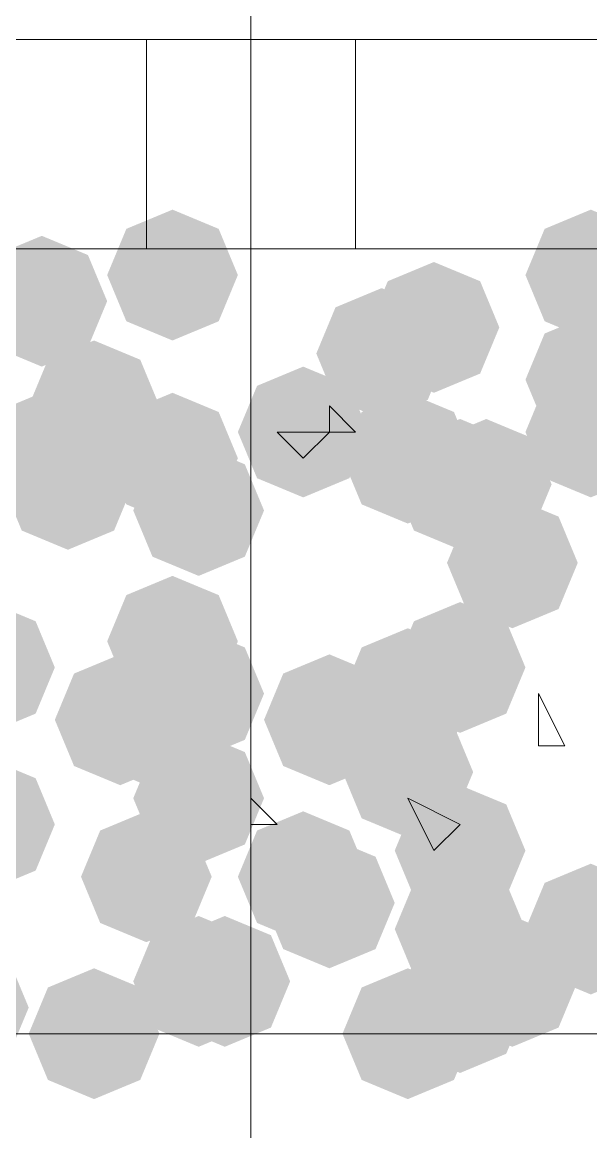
# Model space of a CAD drawing. Header units: millimetres. Extents: x 29 to 95071, y 20 to 67221.
# Drawn here: x 24312.4 to 24420.2, y 26637.6 to 26847.9 of the extents above; entities that cross this region are included whole.
import ezdxf

# ---------------------------------------------------------------- set-up
doc = ezdxf.new("R2010")
doc.units = ezdxf.units.MM

msp = doc.modelspace()

# ---------------------------------------------------------------- hatches: boundary and pattern name
h = msp.add_hatch(color=7)
h.dxf.hatch_style = 2
h.paths.add_polyline_path([(24340.94, 26787.56), (24332.19, 26791.2), (24328.55, 26799.96), (24332.19, 26808.71), (24340.94, 26812.35), (24349.69, 26808.71), (24353.33, 26799.96), (24349.69, 26791.2)])
h = msp.add_hatch(color=7)
h.dxf.hatch_style = 2
h.paths.add_polyline_path([(24340.94, 26787.56), (24332.19, 26791.2), (24328.55, 26799.96), (24332.19, 26808.71), (24340.94, 26812.35), (24349.69, 26808.71), (24353.33, 26799.96), (24349.69, 26791.2)])
h = msp.add_hatch(color=7)
h.dxf.hatch_style = 2
h.paths.add_polyline_path([(24420.24, 26787.56), (24411.49, 26791.2), (24407.85, 26799.96), (24411.49, 26808.71), (24420.24, 26812.35), (24429, 26808.71), (24432.64, 26799.96), (24429, 26791.2)])
h = msp.add_hatch(color=7)
h.dxf.hatch_style = 2
h.paths.add_polyline_path([(24420.24, 26787.56), (24411.49, 26791.2), (24407.85, 26799.96), (24411.49, 26808.71), (24420.24, 26812.35), (24429, 26808.71), (24432.64, 26799.96), (24429, 26791.2)])
h = msp.add_hatch(color=7)
h.dxf.hatch_style = 2
h.paths.add_polyline_path([(24316.16, 26782.61), (24307.41, 26786.25), (24303.77, 26795), (24307.41, 26803.75), (24316.16, 26807.39), (24324.91, 26803.75), (24328.55, 26795), (24324.91, 26786.25)])
h = msp.add_hatch(color=7)
h.dxf.hatch_style = 2
h.paths.add_polyline_path([(24316.16, 26782.61), (24307.41, 26786.25), (24303.77, 26795), (24307.41, 26803.75), (24316.16, 26807.39), (24324.91, 26803.75), (24328.55, 26795), (24324.91, 26786.25)])
h = msp.add_hatch(color=7)
h.dxf.hatch_style = 2
h.paths.add_polyline_path([(24390.5, 26777.65), (24381.75, 26781.29), (24378.11, 26790.04), (24381.75, 26798.79), (24390.5, 26802.43), (24399.26, 26798.79), (24402.9, 26790.04), (24399.26, 26781.29)])
h = msp.add_hatch(color=7)
h.dxf.hatch_style = 2
h.paths.add_polyline_path([(24390.5, 26777.65), (24381.75, 26781.29), (24378.11, 26790.04), (24381.75, 26798.79), (24390.5, 26802.43), (24399.26, 26798.79), (24402.9, 26790.04), (24399.26, 26781.29)])
h = msp.add_hatch(color=7)
h.dxf.hatch_style = 2
h.paths.add_polyline_path([(24380.59, 26772.69), (24371.84, 26776.33), (24368.2, 26785.09), (24371.84, 26793.84), (24380.59, 26797.48), (24389.34, 26793.84), (24392.98, 26785.09), (24389.34, 26776.33)])
h = msp.add_hatch(color=7)
h.dxf.hatch_style = 2
h.paths.add_polyline_path([(24380.59, 26772.69), (24371.84, 26776.33), (24368.2, 26785.09), (24371.84, 26793.84), (24380.59, 26797.48), (24389.34, 26793.84), (24392.98, 26785.09), (24389.34, 26776.33)])
h = msp.add_hatch(color=7)
h.dxf.hatch_style = 2
h.paths.add_polyline_path([(24420.24, 26767.74), (24411.49, 26771.38), (24407.85, 26780.13), (24411.49, 26788.88), (24420.24, 26792.52), (24429, 26788.88), (24432.64, 26780.13), (24429, 26771.38)])
h = msp.add_hatch(color=7)
h.dxf.hatch_style = 2
h.paths.add_polyline_path([(24420.24, 26767.74), (24411.49, 26771.38), (24407.85, 26780.13), (24411.49, 26788.88), (24420.24, 26792.52), (24429, 26788.88), (24432.64, 26780.13), (24429, 26771.38)])
h = msp.add_hatch(color=7)
h.dxf.hatch_style = 2
h.paths.add_polyline_path([(24326.07, 26762.78), (24317.32, 26766.42), (24313.68, 26775.17), (24317.32, 26783.92), (24326.07, 26787.56), (24334.82, 26783.92), (24338.46, 26775.17), (24334.82, 26766.42)])
h = msp.add_hatch(color=7)
h.dxf.hatch_style = 2
h.paths.add_polyline_path([(24326.07, 26762.78), (24317.32, 26766.42), (24313.68, 26775.17), (24317.32, 26783.92), (24326.07, 26787.56), (24334.82, 26783.92), (24338.46, 26775.17), (24334.82, 26766.42)])
h = msp.add_hatch(color=7)
h.dxf.hatch_style = 2
h.paths.add_polyline_path([(24365.72, 26757.83), (24356.97, 26761.47), (24353.33, 26770.22), (24356.97, 26778.97), (24365.72, 26782.61), (24374.47, 26778.97), (24378.11, 26770.22), (24374.47, 26761.47)])
h = msp.add_hatch(color=7)
h.dxf.hatch_style = 2
h.paths.add_polyline_path([(24365.72, 26757.83), (24356.97, 26761.47), (24353.33, 26770.22), (24356.97, 26778.97), (24365.72, 26782.61), (24374.47, 26778.97), (24378.11, 26770.22), (24374.47, 26761.47)])
h = msp.add_hatch(color=7)
h.dxf.hatch_style = 2
h.paths.add_polyline_path([(24420.24, 26757.83), (24411.49, 26761.47), (24407.85, 26770.22), (24411.49, 26778.97), (24420.24, 26782.61), (24429, 26778.97), (24432.64, 26770.22), (24429, 26761.47)])
h = msp.add_hatch(color=7)
h.dxf.hatch_style = 2
h.paths.add_polyline_path([(24420.24, 26757.83), (24411.49, 26761.47), (24407.85, 26770.22), (24411.49, 26778.97), (24420.24, 26782.61), (24429, 26778.97), (24432.64, 26770.22), (24429, 26761.47)])
h = msp.add_hatch(color=7)
h.dxf.hatch_style = 2
h.paths.add_polyline_path([(24316.16, 26752.87), (24307.41, 26756.51), (24303.77, 26765.26), (24307.41, 26774.01), (24316.16, 26777.65), (24324.91, 26774.01), (24328.55, 26765.26), (24324.91, 26756.51)])
h = msp.add_hatch(color=7)
h.dxf.hatch_style = 2
h.paths.add_polyline_path([(24316.16, 26752.87), (24307.41, 26756.51), (24303.77, 26765.26), (24307.41, 26774.01), (24316.16, 26777.65), (24324.91, 26774.01), (24328.55, 26765.26), (24324.91, 26756.51)])
h = msp.add_hatch(color=7)
h.dxf.hatch_style = 2
h.paths.add_polyline_path([(24340.94, 26752.87), (24332.19, 26756.51), (24328.55, 26765.26), (24332.19, 26774.01), (24340.94, 26777.65), (24349.69, 26774.01), (24353.33, 26765.26), (24349.69, 26756.51)])
h = msp.add_hatch(color=7)
h.dxf.hatch_style = 2
h.paths.add_polyline_path([(24340.94, 26752.87), (24332.19, 26756.51), (24328.55, 26765.26), (24332.19, 26774.01), (24340.94, 26777.65), (24349.69, 26774.01), (24353.33, 26765.26), (24349.69, 26756.51)])
h = msp.add_hatch(color=7)
h.dxf.hatch_style = 2
h.paths.add_polyline_path([(24385.55, 26752.87), (24376.8, 26756.51), (24373.16, 26765.26), (24376.8, 26774.01), (24385.55, 26777.65), (24394.3, 26774.01), (24397.94, 26765.26), (24394.3, 26756.51)])
h = msp.add_hatch(color=7)
h.dxf.hatch_style = 2
h.paths.add_polyline_path([(24385.55, 26752.87), (24376.8, 26756.51), (24373.16, 26765.26), (24376.8, 26774.01), (24385.55, 26777.65), (24394.3, 26774.01), (24397.94, 26765.26), (24394.3, 26756.51)])
h = msp.add_hatch(color=7)
h.dxf.hatch_style = 2
h.paths.add_polyline_path([(24321.11, 26747.91), (24312.36, 26751.55), (24308.72, 26760.3), (24312.36, 26769.05), (24321.11, 26772.69), (24329.86, 26769.05), (24333.5, 26760.3), (24329.86, 26751.55)])
h = msp.add_hatch(color=7)
h.dxf.hatch_style = 2
h.paths.add_polyline_path([(24321.11, 26747.91), (24312.36, 26751.55), (24308.72, 26760.3), (24312.36, 26769.05), (24321.11, 26772.69), (24329.86, 26769.05), (24333.5, 26760.3), (24329.86, 26751.55)])
h = msp.add_hatch(color=7)
h.dxf.hatch_style = 2
h.paths.add_polyline_path([(24395.46, 26747.91), (24386.71, 26751.55), (24383.07, 26760.3), (24386.71, 26769.05), (24395.46, 26772.69), (24404.21, 26769.05), (24407.85, 26760.3), (24404.21, 26751.55)])
h = msp.add_hatch(color=7)
h.dxf.hatch_style = 2
h.paths.add_polyline_path([(24395.46, 26747.91), (24386.71, 26751.55), (24383.07, 26760.3), (24386.71, 26769.05), (24395.46, 26772.69), (24404.21, 26769.05), (24407.85, 26760.3), (24404.21, 26751.55)])
h = msp.add_hatch(color=7)
h.dxf.hatch_style = 2
h.paths.add_polyline_path([(24400.42, 26747.91), (24391.67, 26751.55), (24388.03, 26760.3), (24391.67, 26769.05), (24400.42, 26772.69), (24409.17, 26769.05), (24412.81, 26760.3), (24409.17, 26751.55)])
h = msp.add_hatch(color=7)
h.dxf.hatch_style = 2
h.paths.add_polyline_path([(24400.42, 26747.91), (24391.67, 26751.55), (24388.03, 26760.3), (24391.67, 26769.05), (24400.42, 26772.69), (24409.17, 26769.05), (24412.81, 26760.3), (24409.17, 26751.55)])
h = msp.add_hatch(color=7)
h.dxf.hatch_style = 2
h.paths.add_polyline_path([(24345.9, 26742.96), (24337.14, 26746.6), (24333.5, 26755.35), (24337.14, 26764.1), (24345.9, 26767.74), (24354.65, 26764.1), (24358.29, 26755.35), (24354.65, 26746.6)])
h = msp.add_hatch(color=7)
h.dxf.hatch_style = 2
h.paths.add_polyline_path([(24345.9, 26742.96), (24337.14, 26746.6), (24333.5, 26755.35), (24337.14, 26764.1), (24345.9, 26767.74), (24354.65, 26764.1), (24358.29, 26755.35), (24354.65, 26746.6)])
h = msp.add_hatch(color=7)
h.dxf.hatch_style = 2
h.paths.add_polyline_path([(24345.9, 26742.96), (24337.14, 26746.6), (24333.5, 26755.35), (24337.14, 26764.1), (24345.9, 26767.74), (24354.65, 26764.1), (24358.29, 26755.35), (24354.65, 26746.6)])
h = msp.add_hatch(color=7)
h.dxf.hatch_style = 2
h.paths.add_polyline_path([(24345.9, 26742.96), (24337.14, 26746.6), (24333.5, 26755.35), (24337.14, 26764.1), (24345.9, 26767.74), (24354.65, 26764.1), (24358.29, 26755.35), (24354.65, 26746.6)])
h = msp.add_hatch(color=7)
h.dxf.hatch_style = 2
h.paths.add_polyline_path([(24405.37, 26733.04), (24396.62, 26736.68), (24392.98, 26745.43), (24396.62, 26754.19), (24405.37, 26757.83), (24414.13, 26754.19), (24417.77, 26745.43), (24414.13, 26736.68)])
h = msp.add_hatch(color=7)
h.dxf.hatch_style = 2
h.paths.add_polyline_path([(24405.37, 26733.04), (24396.62, 26736.68), (24392.98, 26745.43), (24396.62, 26754.19), (24405.37, 26757.83), (24414.13, 26754.19), (24417.77, 26745.43), (24414.13, 26736.68)])
h = msp.add_hatch(color=7)
h.dxf.hatch_style = 2
h.paths.add_polyline_path([(24340.94, 26718.17), (24332.19, 26721.81), (24328.55, 26730.56), (24332.19, 26739.32), (24340.94, 26742.96), (24349.69, 26739.32), (24353.33, 26730.56), (24349.69, 26721.81)])
h = msp.add_hatch(color=7)
h.dxf.hatch_style = 2
h.paths.add_polyline_path([(24340.94, 26718.17), (24332.19, 26721.81), (24328.55, 26730.56), (24332.19, 26739.32), (24340.94, 26742.96), (24349.69, 26739.32), (24353.33, 26730.56), (24349.69, 26721.81)])
h = msp.add_hatch(color=7)
h.dxf.hatch_style = 2
h.paths.add_polyline_path([(24306.24, 26713.22), (24297.49, 26716.86), (24293.85, 26725.61), (24297.49, 26734.36), (24306.24, 26738), (24314.99, 26734.36), (24318.63, 26725.61), (24314.99, 26716.86)])
h = msp.add_hatch(color=7)
h.dxf.hatch_style = 2
h.paths.add_polyline_path([(24306.24, 26713.22), (24297.49, 26716.86), (24293.85, 26725.61), (24297.49, 26734.36), (24306.24, 26738), (24314.99, 26734.36), (24318.63, 26725.61), (24314.99, 26716.86)])
h = msp.add_hatch(color=7)
h.dxf.hatch_style = 2
h.paths.add_polyline_path([(24395.46, 26713.22), (24386.71, 26716.86), (24383.07, 26725.61), (24386.71, 26734.36), (24395.46, 26738), (24404.21, 26734.36), (24407.85, 26725.61), (24404.21, 26716.86)])
h = msp.add_hatch(color=7)
h.dxf.hatch_style = 2
h.paths.add_polyline_path([(24395.46, 26713.22), (24386.71, 26716.86), (24383.07, 26725.61), (24386.71, 26734.36), (24395.46, 26738), (24404.21, 26734.36), (24407.85, 26725.61), (24404.21, 26716.86)])
h = msp.add_hatch(color=7)
h.dxf.hatch_style = 2
h.paths.add_polyline_path([(24345.9, 26708.26), (24337.14, 26711.9), (24333.5, 26720.65), (24337.14, 26729.4), (24345.9, 26733.04), (24354.65, 26729.4), (24358.29, 26720.65), (24354.65, 26711.9)])
h = msp.add_hatch(color=7)
h.dxf.hatch_style = 2
h.paths.add_polyline_path([(24345.9, 26708.26), (24337.14, 26711.9), (24333.5, 26720.65), (24337.14, 26729.4), (24345.9, 26733.04), (24354.65, 26729.4), (24358.29, 26720.65), (24354.65, 26711.9)])
h = msp.add_hatch(color=7)
h.dxf.hatch_style = 2
h.paths.add_polyline_path([(24385.55, 26708.26), (24376.8, 26711.9), (24373.16, 26720.65), (24376.8, 26729.4), (24385.55, 26733.04), (24394.3, 26729.4), (24397.94, 26720.65), (24394.3, 26711.9)])
h = msp.add_hatch(color=7)
h.dxf.hatch_style = 2
h.paths.add_polyline_path([(24385.55, 26708.26), (24376.8, 26711.9), (24373.16, 26720.65), (24376.8, 26729.4), (24385.55, 26733.04), (24394.3, 26729.4), (24397.94, 26720.65), (24394.3, 26711.9)])
h = msp.add_hatch(color=7)
h.dxf.hatch_style = 2
h.paths.add_polyline_path([(24331.03, 26703.3), (24322.27, 26706.94), (24318.63, 26715.69), (24322.27, 26724.45), (24331.03, 26728.09), (24339.78, 26724.45), (24343.42, 26715.69), (24339.78, 26706.94)])
h = msp.add_hatch(color=7)
h.dxf.hatch_style = 2
h.paths.add_polyline_path([(24331.03, 26703.3), (24322.27, 26706.94), (24318.63, 26715.69), (24322.27, 26724.45), (24331.03, 26728.09), (24339.78, 26724.45), (24343.42, 26715.69), (24339.78, 26706.94)])
h = msp.add_hatch(color=7)
h.dxf.hatch_style = 2
h.paths.add_polyline_path([(24335.98, 26703.3), (24327.23, 26706.94), (24323.59, 26715.69), (24327.23, 26724.45), (24335.98, 26728.09), (24344.73, 26724.45), (24348.37, 26715.69), (24344.73, 26706.94)])
h = msp.add_hatch(color=7)
h.dxf.hatch_style = 2
h.paths.add_polyline_path([(24335.98, 26703.3), (24327.23, 26706.94), (24323.59, 26715.69), (24327.23, 26724.45), (24335.98, 26728.09), (24344.73, 26724.45), (24348.37, 26715.69), (24344.73, 26706.94)])
h = msp.add_hatch(color=7)
h.dxf.hatch_style = 2
h.paths.add_polyline_path([(24370.68, 26703.3), (24361.93, 26706.94), (24358.29, 26715.69), (24361.93, 26724.45), (24370.68, 26728.09), (24379.43, 26724.45), (24383.07, 26715.69), (24379.43, 26706.94)])
h = msp.add_hatch(color=7)
h.dxf.hatch_style = 2
h.paths.add_polyline_path([(24370.68, 26703.3), (24361.93, 26706.94), (24358.29, 26715.69), (24361.93, 26724.45), (24370.68, 26728.09), (24379.43, 26724.45), (24383.07, 26715.69), (24379.43, 26706.94)])
h = msp.add_hatch(color=7)
h.dxf.hatch_style = 2
h.paths.add_polyline_path([(24385.55, 26693.39), (24376.8, 26697.03), (24373.16, 26705.78), (24376.8, 26714.53), (24385.55, 26718.17), (24394.3, 26714.53), (24397.94, 26705.78), (24394.3, 26697.03)])
h = msp.add_hatch(color=7)
h.dxf.hatch_style = 2
h.paths.add_polyline_path([(24385.55, 26693.39), (24376.8, 26697.03), (24373.16, 26705.78), (24376.8, 26714.53), (24385.55, 26718.17), (24394.3, 26714.53), (24397.94, 26705.78), (24394.3, 26697.03)])
h = msp.add_hatch(color=7)
h.dxf.hatch_style = 2
h.paths.add_polyline_path([(24345.9, 26688.43), (24337.14, 26692.07), (24333.5, 26700.83), (24337.14, 26709.58), (24345.9, 26713.22), (24354.65, 26709.58), (24358.29, 26700.83), (24354.65, 26692.07)])
h = msp.add_hatch(color=7)
h.dxf.hatch_style = 2
h.paths.add_polyline_path([(24345.9, 26688.43), (24337.14, 26692.07), (24333.5, 26700.83), (24337.14, 26709.58), (24345.9, 26713.22), (24354.65, 26709.58), (24358.29, 26700.83), (24354.65, 26692.07)])
h = msp.add_hatch(color=7)
h.dxf.hatch_style = 2
h.paths.add_polyline_path([(24306.24, 26683.48), (24297.49, 26687.12), (24293.85, 26695.87), (24297.49, 26704.62), (24306.24, 26708.26), (24314.99, 26704.62), (24318.63, 26695.87), (24314.99, 26687.12)])
h = msp.add_hatch(color=7)
h.dxf.hatch_style = 2
h.paths.add_polyline_path([(24306.24, 26683.48), (24297.49, 26687.12), (24293.85, 26695.87), (24297.49, 26704.62), (24306.24, 26708.26), (24314.99, 26704.62), (24318.63, 26695.87), (24314.99, 26687.12)])
h = msp.add_hatch(color=7)
h.dxf.hatch_style = 2
h.paths.add_polyline_path([(24395.46, 26678.52), (24386.71, 26682.16), (24383.07, 26690.91), (24386.71, 26699.66), (24395.46, 26703.3), (24404.21, 26699.66), (24407.85, 26690.91), (24404.21, 26682.16)])
h = msp.add_hatch(color=7)
h.dxf.hatch_style = 2
h.paths.add_polyline_path([(24395.46, 26678.52), (24386.71, 26682.16), (24383.07, 26690.91), (24386.71, 26699.66), (24395.46, 26703.3), (24404.21, 26699.66), (24407.85, 26690.91), (24404.21, 26682.16)])
h = msp.add_hatch(color=7)
h.dxf.hatch_style = 2
h.paths.add_polyline_path([(24335.98, 26673.56), (24327.23, 26677.2), (24323.59, 26685.96), (24327.23, 26694.71), (24335.98, 26698.35), (24344.73, 26694.71), (24348.37, 26685.96), (24344.73, 26677.2)])
h = msp.add_hatch(color=7)
h.dxf.hatch_style = 2
h.paths.add_polyline_path([(24335.98, 26673.56), (24327.23, 26677.2), (24323.59, 26685.96), (24327.23, 26694.71), (24335.98, 26698.35), (24344.73, 26694.71), (24348.37, 26685.96), (24344.73, 26677.2)])
h = msp.add_hatch(color=7)
h.dxf.hatch_style = 2
h.paths.add_polyline_path([(24365.72, 26673.56), (24356.97, 26677.2), (24353.33, 26685.96), (24356.97, 26694.71), (24365.72, 26698.35), (24374.47, 26694.71), (24378.11, 26685.96), (24374.47, 26677.2)])
h = msp.add_hatch(color=7)
h.dxf.hatch_style = 2
h.paths.add_polyline_path([(24365.72, 26673.56), (24356.97, 26677.2), (24353.33, 26685.96), (24356.97, 26694.71), (24365.72, 26698.35), (24374.47, 26694.71), (24378.11, 26685.96), (24374.47, 26677.2)])
h = msp.add_hatch(color=7)
h.dxf.hatch_style = 2
h.paths.add_polyline_path([(24370.68, 26668.61), (24361.93, 26672.25), (24358.29, 26681), (24361.93, 26689.75), (24370.68, 26693.39), (24379.43, 26689.75), (24383.07, 26681), (24379.43, 26672.25)])
h = msp.add_hatch(color=7)
h.dxf.hatch_style = 2
h.paths.add_polyline_path([(24370.68, 26668.61), (24361.93, 26672.25), (24358.29, 26681), (24361.93, 26689.75), (24370.68, 26693.39), (24379.43, 26689.75), (24383.07, 26681), (24379.43, 26672.25)])
h = msp.add_hatch(color=7)
h.dxf.hatch_style = 2
h.paths.add_polyline_path([(24395.46, 26663.65), (24386.71, 26667.29), (24383.07, 26676.04), (24386.71, 26684.79), (24395.46, 26688.43), (24404.21, 26684.79), (24407.85, 26676.04), (24404.21, 26667.29)])
h = msp.add_hatch(color=7)
h.dxf.hatch_style = 2
h.paths.add_polyline_path([(24395.46, 26663.65), (24386.71, 26667.29), (24383.07, 26676.04), (24386.71, 26684.79), (24395.46, 26688.43), (24404.21, 26684.79), (24407.85, 26676.04), (24404.21, 26667.29)])
h = msp.add_hatch(color=7)
h.dxf.hatch_style = 2
h.paths.add_polyline_path([(24420.24, 26663.65), (24411.49, 26667.29), (24407.85, 26676.04), (24411.49, 26684.79), (24420.24, 26688.43), (24429, 26684.79), (24432.64, 26676.04), (24429, 26667.29)])
h = msp.add_hatch(color=7)
h.dxf.hatch_style = 2
h.paths.add_polyline_path([(24420.24, 26663.65), (24411.49, 26667.29), (24407.85, 26676.04), (24411.49, 26684.79), (24420.24, 26688.43), (24429, 26684.79), (24432.64, 26676.04), (24429, 26667.29)])
h = msp.add_hatch(color=7)
h.dxf.hatch_style = 2
h.paths.add_polyline_path([(24345.9, 26653.74), (24337.14, 26657.38), (24333.5, 26666.13), (24337.14, 26674.88), (24345.9, 26678.52), (24354.65, 26674.88), (24358.29, 26666.13), (24354.65, 26657.38)])
h = msp.add_hatch(color=7)
h.dxf.hatch_style = 2
h.paths.add_polyline_path([(24345.9, 26653.74), (24337.14, 26657.38), (24333.5, 26666.13), (24337.14, 26674.88), (24345.9, 26678.52), (24354.65, 26674.88), (24358.29, 26666.13), (24354.65, 26657.38)])
h = msp.add_hatch(color=7)
h.dxf.hatch_style = 2
h.paths.add_polyline_path([(24350.85, 26653.74), (24342.1, 26657.38), (24338.46, 26666.13), (24342.1, 26674.88), (24350.85, 26678.52), (24359.6, 26674.88), (24363.24, 26666.13), (24359.6, 26657.38)])
h = msp.add_hatch(color=7)
h.dxf.hatch_style = 2
h.paths.add_polyline_path([(24350.85, 26653.74), (24342.1, 26657.38), (24338.46, 26666.13), (24342.1, 26674.88), (24350.85, 26678.52), (24359.6, 26674.88), (24363.24, 26666.13), (24359.6, 26657.38)])
h = msp.add_hatch(color=7)
h.dxf.hatch_style = 2
h.paths.add_polyline_path([(24405.37, 26653.74), (24396.62, 26657.38), (24392.98, 26666.13), (24396.62, 26674.88), (24405.37, 26678.52), (24414.13, 26674.88), (24417.77, 26666.13), (24414.13, 26657.38)])
h = msp.add_hatch(color=7)
h.dxf.hatch_style = 2
h.paths.add_polyline_path([(24405.37, 26653.74), (24396.62, 26657.38), (24392.98, 26666.13), (24396.62, 26674.88), (24405.37, 26678.52), (24414.13, 26674.88), (24417.77, 26666.13), (24414.13, 26657.38)])
h = msp.add_hatch(color=7)
h.dxf.hatch_style = 2
h.paths.add_polyline_path([(24301.29, 26648.78), (24292.54, 26652.42), (24288.9, 26661.17), (24292.54, 26669.92), (24301.29, 26673.56), (24310.04, 26669.92), (24313.68, 26661.17), (24310.04, 26652.42)])
h = msp.add_hatch(color=7)
h.dxf.hatch_style = 2
h.paths.add_polyline_path([(24301.29, 26648.78), (24292.54, 26652.42), (24288.9, 26661.17), (24292.54, 26669.92), (24301.29, 26673.56), (24310.04, 26669.92), (24313.68, 26661.17), (24310.04, 26652.42)])
h = msp.add_hatch(color=7)
h.dxf.hatch_style = 2
h.paths.add_polyline_path([(24395.46, 26648.78), (24386.71, 26652.42), (24383.07, 26661.17), (24386.71, 26669.92), (24395.46, 26673.56), (24404.21, 26669.92), (24407.85, 26661.17), (24404.21, 26652.42)])
h = msp.add_hatch(color=7)
h.dxf.hatch_style = 2
h.paths.add_polyline_path([(24395.46, 26648.78), (24386.71, 26652.42), (24383.07, 26661.17), (24386.71, 26669.92), (24395.46, 26673.56), (24404.21, 26669.92), (24407.85, 26661.17), (24404.21, 26652.42)])
h = msp.add_hatch(color=7)
h.dxf.hatch_style = 2
h.paths.add_polyline_path([(24326.07, 26643.82), (24317.32, 26647.46), (24313.68, 26656.22), (24317.32, 26664.97), (24326.07, 26668.61), (24334.82, 26664.97), (24338.46, 26656.22), (24334.82, 26647.46)])
h = msp.add_hatch(color=7)
h.dxf.hatch_style = 2
h.paths.add_polyline_path([(24326.07, 26643.82), (24317.32, 26647.46), (24313.68, 26656.22), (24317.32, 26664.97), (24326.07, 26668.61), (24334.82, 26664.97), (24338.46, 26656.22), (24334.82, 26647.46)])
h = msp.add_hatch(color=7)
h.dxf.hatch_style = 2
h.paths.add_polyline_path([(24385.55, 26643.82), (24376.8, 26647.46), (24373.16, 26656.22), (24376.8, 26664.97), (24385.55, 26668.61), (24394.3, 26664.97), (24397.94, 26656.22), (24394.3, 26647.46)])
h = msp.add_hatch(color=7)
h.dxf.hatch_style = 2
h.paths.add_polyline_path([(24385.55, 26643.82), (24376.8, 26647.46), (24373.16, 26656.22), (24376.8, 26664.97), (24385.55, 26668.61), (24394.3, 26664.97), (24397.94, 26656.22), (24394.3, 26647.46)])

# ---------------------------------------------------------------- linework, layer by layer
at = {"color": 7, "lineweight": 0}
for points in [[(24355.81, 26899.09), (24355.81, 26591.78)], [(24355.81, 26899.09), (24355.81, 26591.78)], [(24504.51, 26844.56), (24207.11, 26844.56)], [(24504.51, 26844.56), (24207.11, 26844.56)], [(24335.98, 26844.56), (24335.98, 26804.91)], [(24335.98, 26844.56), (24335.98, 26804.91)], [(24375.63, 26844.56), (24375.63, 26804.91)], [(24375.63, 26844.56), (24375.63, 26804.91)], [(24554.07, 26656.22), (24554.07, 26804.91), (24157.55, 26804.91), (24157.55, 26656.22)], [(24554.07, 26656.22), (24554.07, 26804.91), (24157.55, 26804.91), (24157.55, 26656.22)], [(24375.63, 26770.22), (24370.68, 26775.17)], [(24370.68, 26770.22), (24370.68, 26775.17)], [(24375.63, 26770.22), (24370.68, 26775.17)], [(24370.68, 26770.22), (24370.68, 26775.17)], [(24370.68, 26770.22), (24360.77, 26770.22)], [(24365.72, 26765.26), (24360.77, 26770.22)], [(24370.68, 26770.22), (24360.77, 26770.22)], [(24365.72, 26765.26), (24360.77, 26770.22)], [(24370.68, 26770.22), (24365.72, 26765.26)], [(24370.68, 26770.22), (24365.72, 26765.26)], [(24375.63, 26770.22), (24370.68, 26770.22)], [(24375.63, 26770.22), (24370.68, 26770.22)], [(24415.29, 26710.74), (24410.33, 26720.65)], [(24410.33, 26710.74), (24410.33, 26720.65)], [(24415.29, 26710.74), (24410.33, 26720.65)], [(24410.33, 26710.74), (24410.33, 26720.65)], [(24415.29, 26710.74), (24410.33, 26710.74)], [(24415.29, 26710.74), (24410.33, 26710.74)], [(24360.77, 26695.87), (24355.81, 26700.83)], [(24355.81, 26695.87), (24355.81, 26700.83)], [(24360.77, 26695.87), (24355.81, 26700.83)], [(24355.81, 26695.87), (24355.81, 26700.83)], [(24395.46, 26695.87), (24385.55, 26700.83)], [(24390.5, 26690.91), (24385.55, 26700.83)], [(24395.46, 26695.87), (24385.55, 26700.83)], [(24390.5, 26690.91), (24385.55, 26700.83)], [(24360.77, 26695.87), (24355.81, 26695.87)], [(24360.77, 26695.87), (24355.81, 26695.87)], [(24395.46, 26695.87), (24390.5, 26690.91)], [(24395.46, 26695.87), (24390.5, 26690.91)], [(26883.65, 26656.22), (3905.11, 26656.22)], [(24335.98, 26656.22), (24326.07, 26656.22)], [(24335.98, 26656.22), (24326.07, 26656.22)], [(24335.98, 26656.22), (24331.03, 26656.22)], [(24335.98, 26656.22), (24331.03, 26656.22)]]:
    msp.add_lwpolyline(points, dxfattribs=at)

doc.saveas('drawing.dxf')
